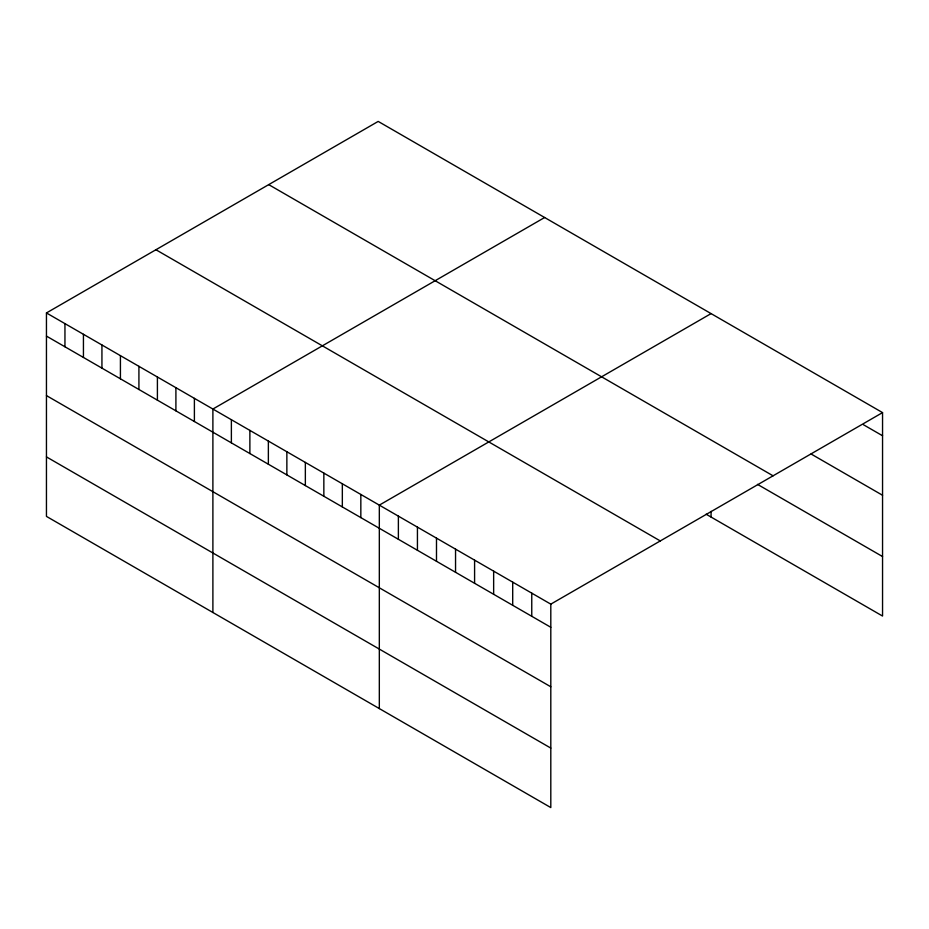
<?xml version="1.0" encoding="UTF-8"?>
<svg xmlns="http://www.w3.org/2000/svg" width="929" height="929" viewBox="0 0 929 929"><rect width="100%" height="100%" fill="white"/><g stroke="black" fill="none" stroke-linecap="round" stroke-linejoin="round"><path stroke-width="1.39" d="M46.45 312.945L550.804 604.14L550.804 807.58L46.45 516.396L46.45 312.945L378.196 121.42L882.55 412.604L882.55 616.055L706.133 514.202M544.626 217.514L212.892 409.039L212.892 612.49M711.068 313.607L379.322 505.132L379.322 708.572M550.804 604.14L882.55 412.604M863.494 424.762L882.55 435.759M811.098 454.002L882.55 495.262M268.713 184.627L773.079 475.811M757.507 484.369L882.55 556.552M155.921 249.738L660.287 540.933M46.45 336.101L550.804 627.284M46.45 395.591L550.804 686.786M46.45 456.894L550.804 748.089M711.068 511.38L711.068 517.047M531.76 593.132L531.76 616.287M512.703 582.135L512.703 605.29M493.647 571.138L493.647 594.293M474.591 560.141L474.591 583.284M455.547 549.132L455.547 572.287M436.491 538.135L436.491 561.29M417.435 527.138L417.435 550.282M398.378 516.129L398.378 539.284M360.835 494.46L360.835 517.604M342.337 483.777L342.337 506.932M323.849 473.105L323.849 496.249M305.351 462.421L305.351 485.577M286.864 451.749L286.864 474.905M268.365 441.066L268.365 464.221M249.878 430.394L249.878 453.549M231.379 419.722L231.379 442.866M194.393 398.367L194.393 421.511M175.906 387.683L175.906 410.839M157.407 377.011L157.407 400.167M138.92 366.328L138.92 389.483M120.422 355.656L120.422 378.811M101.935 344.984L101.935 368.128M83.436 334.301L83.436 357.456M64.949 323.629L64.949 346.772"/></g></svg>
